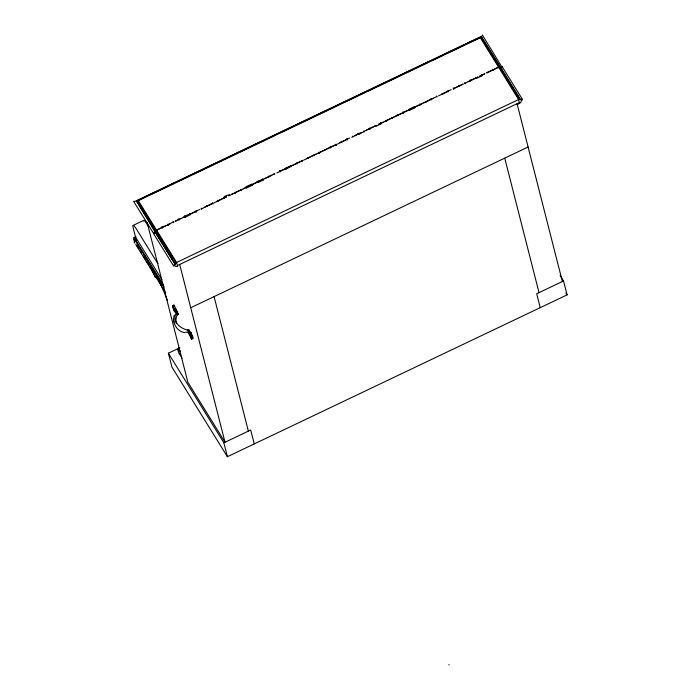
<?xml version="1.0" encoding="UTF-8"?>
<svg xmlns="http://www.w3.org/2000/svg" width="700" height="700" viewBox="0 0 700 700"><rect width="100%" height="100%" fill="white"/><g stroke="black" fill="none" stroke-linecap="round" stroke-linejoin="round"><path stroke-width="1.05" d="M482.597 35.385L502.241 67.611M156.844 230.72L156.293 229.547L156.721 230.624M162.452 228.043L162.383 227.465M168.053 225.374L167.746 224.534M173.075 221.594L173.758 222.661L173.591 222.119M178.684 218.916L178.789 219.258M179.261 220.036L178.876 219.214M184.957 217.184L184.415 216.143L184.389 216.589M196.079 212.021L195.624 210.954M190.636 336.963L191.293 338.047M207.13 206.141L206.929 205.564M212.362 203.096L212.852 203.761M213.001 203.919L212.441 202.939M223.58 197.759L224.114 198.625M229.547 195.457L229.25 194.784L229.233 195.221M240.537 189.84L240.931 190.61M241.019 190.61L240.861 190.076M246.627 187.941L246.146 187.023M252.236 185.22L251.703 184.354M257.171 181.615L257.696 182.394M262.868 179.2L257.162 181.484L257.644 182.263M263.349 179.979L262.832 178.832M257.74 182.648L263.428 179.795M268.905 177.056L268.371 176.146L268.713 176.61M274.654 174.589L274.269 173.617M279.632 171.054L280 171.43M290.841 165.707L285.241 168.376M285.766 169.295L291.366 166.189M302.102 160.501L302.365 160.396M307.606 157.5L308.192 158.559L308.123 158.025M307.659 157.692L307.956 157.92M330.61 147.928L330.251 146.816M335.921 144.244L336.315 145.215M336.219 145.259L335.904 144.419M341.661 142.048L341.338 141.383L341.723 142.196M346.894 139.002L347.419 139.781M347.524 139.825L347.358 139.335M358.155 133.367L358.645 134.523L364.245 131.469M358.733 134.531L358.225 133.394M369.854 129.237L369.285 128.205M380.494 122.867L381.141 123.716M380.572 122.736L380.966 123.506M381.159 123.795L375.55 126.516M397.294 114.765L397.95 115.841L397.39 114.678M402.999 112L403.121 112.096M420.201 104.816L419.816 104.422M425.74 101.99L425.338 101.5M425.906 102.532L425.836 101.946M430.929 98.744L431.515 99.811M437.071 96.941L436.537 96.022L436.896 96.303M442.706 94.386L442.33 93.546M448.324 91.849L447.842 91.07M459.121 85.321L459.06 85.733M459.541 86.502L459.077 85.435M459.629 86.459L459.025 85.365M464.66 82.626L465.15 83.79L465.071 83.248M470.173 80.001L470.846 81.069L470.181 80.132M475.877 77.718L476.14 77.612M476.455 78.4L482.055 75.775L481.574 74.856M492.686 69.326L493.255 70.306M498.873 67.769L498.391 66.99M184.835 332.649C176.864 331.669 171.745 322.455 174.309 315.053M177.117 314.974L178.369 314.379L176.347 309.741A3.176 0.473 64.5 0 1 174.58 306.031L173.915 304.955L172.664 305.55L173.329 306.626A3.176 0.473 64.5 0 0 175.088 310.336L177.117 314.974L176.383 317.196A16.555 13.3 -39.3 0 0 176.199 323.391M481.084 36.759L136.684 200.839M189.744 332.124L189.735 331.433M192.246 335.422L191.949 335.694A2.126 1.26 -31.8 0 0 191.38 337.137L189.175 333.576L191.476 337.365L190.374 335.58M502.267 67.856L502.451 67.183A2.205 1.304 -31.8 0 0 500.623 67.366L520.59 99.619A2.205 1.304 -31.8 0 1 522.419 99.435L522.06 100.223A1.304 0.77 -31.8 0 0 521.089 101.544A1.304 0.77 -31.8 0 1 520.117 102.874L517.3 104.65M175.569 311.684L175.446 311.194M154.114 233.52L153.475 233.214A2.205 1.304 -31.8 0 1 154.98 231.805L136.377 200.795L481.206 36.514L500.509 67.191A2.205 1.304 -31.8 0 1 502.338 67.007L502.425 67.095M147.315 196.018L136.474 201.18L133.604 201.373L153.58 233.389A2.205 1.304 -31.8 0 1 155.094 231.989L175.061 264.233A2.205 1.304 -31.8 0 0 173.556 265.641L174.195 265.947A1.304 0.77 -31.8 0 1 175.56 266.166A1.304 0.77 -31.8 0 0 176.925 266.385L177.607 266.49L176.584 262.474L156.607 230.221M149.284 195.081L162.094 188.982M164.062 188.037L173.915 183.347M178.841 181.002L188.694 176.304M193.62 173.959L222.189 160.344M224.157 159.407L236.968 153.309M238.936 152.364L248.789 147.674M253.715 145.329L263.567 140.63M268.494 138.285L275.389 135.004M280.315 132.65L311.841 117.635M313.81 116.699L326.62 110.591M328.589 109.655L338.441 104.956M343.368 102.611L353.22 97.921M358.146 95.576L365.05 92.286M367.019 91.35L386.724 81.961M388.692 81.025L401.502 74.918M403.471 73.981L413.324 69.282M418.25 66.938L428.102 62.248M433.029 59.902L439.924 56.613M447.808 52.859L481.302 36.899L482.519 35M133.157 225.418L143.666 220.412M164.22 287.061L134.278 238.709L133.989 237.554L135.957 236.618M224.096 198.537C222.162 196.289 229.023 194.294 229.477 195.309M155.444 231.822L155.234 231.254A0.919 0.542 -31.8 0 0 155.916 230.326L166.355 225.348M168.324 224.411L173.259 222.066M175.227 221.121L181.143 218.304M183.111 217.367L185.08 216.431M190.015 214.077L199.867 209.379M204.794 207.034L211.697 203.744M216.624 201.399L226.485 196.7M231.411 194.355L233.38 193.419M235.349 192.474L241.264 189.656M243.241 188.72L248.168 186.375M250.136 185.43L256.051 182.612M258.02 181.676L259.998 180.74M264.924 178.386L274.776 173.696M279.711 171.343L286.606 168.061M291.533 165.707L301.394 161.018M306.32 158.664L316.181 153.974M318.15 153.029L323.076 150.684M325.045 149.748L334.906 145.049M339.832 142.704L349.694 138.005M354.62 135.66L361.515 132.37M366.45 130.025L376.303 125.326M378.271 124.39L383.206 122.036M385.175 121.1L391.09 118.282M393.059 117.346L409.815 109.358M414.741 107.013L424.602 102.314M426.571 101.377L436.433 96.679M441.359 94.334L451.211 89.635M453.189 88.699L463.041 84M467.968 81.655L477.829 76.956M479.798 76.02L484.724 73.666M486.701 72.73L492.608 69.913M494.585 68.976L499.109 66.815A0.919 0.542 -31.8 0 0 500.062 66.973M175.411 264.066L155.347 231.429A0.919 0.542 -31.8 0 0 156.03 230.501L170.406 223.65M175.341 221.305L185.194 216.606M190.12 214.261L197.024 210.971M201.95 208.626L211.811 203.928M213.78 202.991L226.59 196.884M228.568 195.947L248.273 186.55M250.25 185.614L260.102 180.915M262.08 179.979L271.933 175.28M276.859 172.935L286.72 168.236M288.689 167.3L301.499 161.192M303.476 160.256L346.841 139.589M351.776 137.244L358.671 133.954M363.598 131.609L376.416 125.501M378.385 124.565L409.929 109.541M411.898 108.596L421.75 103.906M423.727 102.961L433.58 98.271M438.506 95.918L448.367 91.228M453.294 88.874L463.155 84.184M465.124 83.239L477.934 77.14M479.911 76.195L484.838 73.85M486.806 72.914L499.222 66.999A0.919 0.542 -31.8 0 0 500.176 67.147L520.24 99.785M190.575 214.646L184.966 217.315M246.531 187.985L252.227 185.273M409.089 110.539L414.785 107.826M175.315 263.681A0.919 0.542 -31.8 0 0 175.998 262.754L519.19 99.243A0.919 0.542 -31.8 0 0 520.144 99.4M177.371 265.562L519.391 102.611M173.329 306.626L174.58 306.031M177.782 312.06L176.523 312.655L175.656 314.326A16.555 12.04 7.2 0 0 184.931 329.297L187.294 330.05L188.571 332.115A3.369 0.499 64.5 0 0 189.586 332.894L191.59 337.671L191.599 339.22L192.85 338.625L192.85 337.067L190.846 332.29A3.369 0.499 64.5 0 1 189.831 331.511L188.554 329.455L187.294 330.05M190.732 307.738L528.089 147.009M189.586 332.894L190.846 332.29M190.26 333.961L191.511 333.366M191.59 337.671L192.85 337.067M560.114 275.415L563.544 280.954L567.087 294.866L227.395 456.706L171.929 367.124L168.376 353.211L179.883 347.734M227.395 456.706L223.851 442.794L250.696 430.001L254.249 443.914M563.544 280.954L536.699 293.746L540.242 307.659M154.227 233.704L153.484 233.485M453.469 87.955L454.029 89.127L453.863 88.594M419.72 104.038L420.35 104.904M414.111 106.706L408.52 109.515M364.341 131.862L363.808 130.944M341.364 141.374L341.346 141.811M291.471 166.574L290.911 165.41M257.162 181.484L257.259 181.869M246.068 186.769L251.58 184.144M206.832 205.468L206.815 205.905M196.061 212.03L196.079 211.593M161.989 226.826L162.216 227.351M168.035 225.382L167.764 224.359M134.794 241.832L134.234 242.375L134.864 243.049M134.278 238.709L133.446 239.277L134.671 240.257L133.84 240.826L134.75 241.657M179.48 347.944L179.165 347.944A1.339 1.26 -0.6 0 0 178.369 348.32C176.654 351.636 180.933 355.416 182.079 358.243M156.511 277.707L155.181 277.104L151.673 269.841M185.657 332.168L187.889 332.369L189.166 334.434A3.176 0.473 64.5 0 1 190.934 338.144L191.599 339.22M475.799 77.324L476.254 78.103M391.851 117.364L392.368 118.51L391.79 117.775M346.876 138.749L347.191 139.221M279.606 170.791L279.93 171.273M189.919 213.518L190.461 214.559M167.694 224.263L167.571 224.595M161.936 226.905L162.347 227.657M189.998 333.926L190.374 335.055M173.871 309.697L174.23 310.809M408.634 109.471L409.089 110.495M352.581 136.176L352.931 136.859M313.845 155.645L313.311 155.164M285.477 168.28L285.819 168.998M234.868 192.255L235.322 193.331L235.007 192.491M175.499 311.57L175.411 311.36M502.539 67.279L522.506 99.522M500.159 67.358L481.206 36.514M480.637 36.986L499.109 66.815M499.222 66.999L519.19 99.243M498.523 67.095L480.331 37.712L138.303 200.664L156.502 230.046M498.636 67.27L518.604 99.522L519.628 103.539M565.941 293.02L567.087 294.866M137.445 200.498L155.916 230.326M156.03 230.501L175.998 262.754M136.377 200.795L155.234 231.254M155.094 231.989L175.061 264.233M153.597 233.669L173.565 265.912M148.645 226.852L146.939 224.088A11.769 1.732 64.5 0 0 143.412 220.929M161.893 279.685L136.054 237.965L136.561 239.951M133.989 237.554L163.345 284.97M136.981 243.976L142.161 252.341M143.308 254.205L162.312 284.882M137.191 246.138L138.338 248.001M140.648 251.72L141.794 253.575M143.526 256.366L145.25 259.158M146.982 261.949L148.706 264.731M149.861 266.595L151.008 268.45M153.309 272.169L154.464 274.033M159.644 282.398L161.376 285.189M163.1 287.98L164.824 290.771M135.756 244.51L165.699 292.854M175.481 309.024L176.593 310.817M191.415 334.757L192.561 336.604M177.415 312.83L178.369 314.379M192.185 337.549L192.85 338.625M190.68 337.155L191.336 338.205M168.376 353.211L223.851 442.794M447.939 90.877L448.227 91.464M431.463 99.61L431.034 99.085M408.704 109.576L408.993 110.154M403.095 112.245L403.48 113.207L403.174 112.376M369.46 128.266L369.854 129.185M330.12 146.773L330.566 147.683M324.616 149.634L324.957 150.351M296.669 163.109L296.957 163.957L296.502 163.179M206.903 205.713L207.244 206.43M201.469 208.469L201.11 208.189L201.644 209.099M487.463 72.765L487.183 72.328M481.644 74.987L481.95 75.688M442.409 93.678L442.671 94.272M386.426 120.531L386.19 120.444M375.139 125.729L375.41 126.315M285.46 168.455L285.67 168.91M246.216 187.145L246.435 187.6M263.113 179.287L263.296 179.725M251.904 184.625L252.123 185.185M218.339 200.804L218.12 200.515M414.627 107.284L414.68 107.739M386.601 120.636L386.654 121.091M375.384 125.982L375.541 126.385M319.331 152.688L319.392 153.134M302.584 160.851L302.558 161.289L302.199 160.457M280.096 171.377L280.166 171.911M229.644 195.414L229.714 195.562M218.409 200.952L218.024 200.567M201.617 208.766L201.766 209.169M386.619 120.977L386.137 120.312M319.358 153.02L318.832 152.241M189.998 213.92L184.293 216.204L184.861 217.227M274.085 173.556L274.566 174.589M517.064 103.723L562.371 281.505M504.744 158.139L539.026 292.635M448.91 664.536L449.032 665M214.086 296.616L248.369 431.113M179.699 264.451L225.015 442.234L187.854 382.217L147.123 222.425M188.554 329.455L188.947 330.995M177.03 313.04L177.327 314.195M173.101 306.626L173.442 307.711M136.316 240.161L133.21 227.981A11.769 1.732 64.5 0 1 136.43 229.093L155.286 259.543A18.305 2.704 64.5 0 0 158.051 263.524M173.609 318.719L173.959 322M172.664 305.55L172.664 307.108L174.668 311.885A3.369 0.499 64.5 0 1 175.683 312.655M155.181 277.104A9.87 1.452 64.5 0 1 156.52 277.576M156.931 278.075A9.87 1.452 64.5 0 1 157.841 279.405M158.865 281.094A9.87 1.452 64.5 0 1 159.39 282.039M160.195 283.561A11.226 1.654 64.5 0 1 162.444 288.365A96.574 14.254 64.5 0 1 167.536 300.615M180.434 351.076A51.572 7.612 64.5 0 1 177.957 349.781M179.305 353.762A1.584 0.989 -18.6 0 1 179.498 353.168M173.976 308.402A2.126 1.26 -31.8 0 1 173.696 308.324M173.294 308.009A2.126 1.26 -31.8 0 1 173.215 307.23M175.744 310.214A2.126 1.26 -30.7 0 1 176.295 309.662M175.963 312.007A2.126 1.26 -31.8 0 1 175.735 311.868M175.796 310.31A2.126 1.26 -31.8 0 1 176.339 309.741M172.918 306.477L173.591 307.877L172.944 306.46"/></g></svg>
